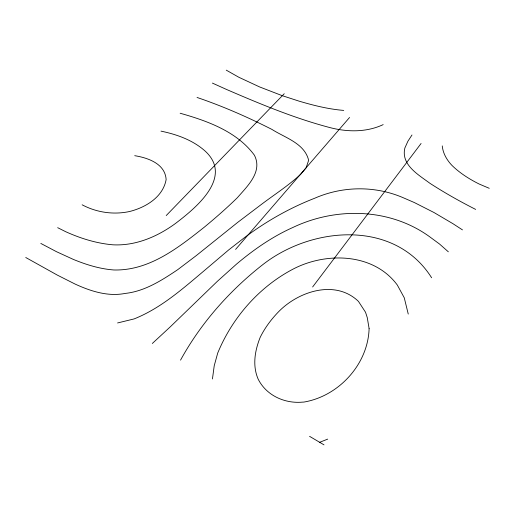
<?xml version="1.0" encoding="UTF-8"?>
<svg xmlns="http://www.w3.org/2000/svg" width="515" height="515" viewBox="0 0 515 515"><rect width="100%" height="100%" fill="white"/><g stroke="black" fill="none" stroke-linecap="round" stroke-linejoin="round"><path stroke-width="0.77" d="M212.45 378.976L214.227 365.727L217.703 353.097C232.065 318.064 258.665 287.402 292.224 269.557C325.383 251.758 373.433 252.633 397.329 285.059L404.256 297.767L408.253 314.06M411.981 134.994L407.886 141.277L404.842 148.069C400.837 164.922 418.541 174.791 429.909 183.289C444.664 192.829 459.985 201.474 475.66 209.412M180.54 360.133C200.49 323.71 228.583 291.786 261.092 265.965L261.569 265.605C310.558 226.297 394.361 218.772 431.628 277.772M312.631 286.971L421.083 143.473M235.6 249.395L349.569 117.472M166.223 215.553L284.241 93.724M152.324 343.473L170.311 326.806L217.394 281.287L236.456 264.163C253.612 249.698 272.197 236.726 292.752 227.533L292.81 227.508C336.211 206.76 390.177 208.06 429.722 236.81L439.598 244.084L448.346 251.816M319.686 442.301L327.688 439.121M383.179 124.617C366.59 132.419 347.516 132.143 330.089 127.636C294.426 118.276 260.262 104.017 226.458 89.43L212.405 83.095M117.575 322.957L134.087 318.927C160.423 308.421 181.885 289.494 203.29 271.469L228.898 249.736L245.14 237.106C266.429 221.225 289.713 207.957 314.478 198.327C343.003 185.793 375.802 185.561 404.281 198.191L414.408 202.582L433.978 212.515L453 223.729L462.47 229.883M343.73 110.41C328.519 109.18 313.648 105.453 299.041 101.133L282.323 95.706L259.579 86.926L238.812 77.25L226.259 70.149M134.724 155.678L134.943 155.723C148.075 157.899 165.019 163.712 166.126 179.387L166.1 179.748C162.901 197.11 145.809 207.339 129.909 211.427C113.821 215.038 96.653 212.534 82.142 204.809M160.995 131.132C176.999 134.447 193.061 140.183 205.376 151.281C233.372 177.411 195.7 208.086 175.415 223.51C157.41 236.681 135.632 246.009 112.959 244.812C96.569 243.415 80.643 238.451 65.701 231.705L57.667 227.682M180.141 113.242C207.436 120.928 236.977 131.544 254.384 155.182C262.927 171.817 247.303 186.211 237.351 197.721C226.755 208.06 215.624 217.832 204.204 227.25C178.081 247.915 149.093 270.864 113.924 269.976L113.203 269.918C99.401 268.811 86.095 264.639 73.342 259.412L56.489 251.693L40.807 243.428M197.039 97.451C222.776 106.187 247.715 117.137 271.946 129.426C285.188 137.865 304.571 143.305 308.646 160.313L306.097 167.864L300.728 174.244C288.683 185.426 274.817 194.303 261.729 204.165L237.685 222.39L196.318 255.562L177.83 269.59C161.865 280.308 144.638 291.4 125.081 293.434C107.867 296.84 90.46 291.136 74.952 283.997L57.326 275.107L25.75 257.5M489.25 188.31L479.143 184.016C469.358 179.136 459.985 173.214 452.125 165.572A57.461 37.556 7.3 0 1 442.404 147.116L442.256 145.899M309.567 436.327L323.999 444.851M369.107 328.583C368.058 364.266 338.78 396.202 303.856 402.073L302.479 402.131C284.666 403.76 266.352 395.475 258.163 379.143C252.279 365.618 254.861 350.728 260.127 337.505L260.545 336.617C265.45 326.928 272.081 318.219 279.761 310.564C299.852 290.885 335.754 279.542 358.44 301.378L365.528 312.232L367.253 317.588L369.107 328.583"/></g></svg>
